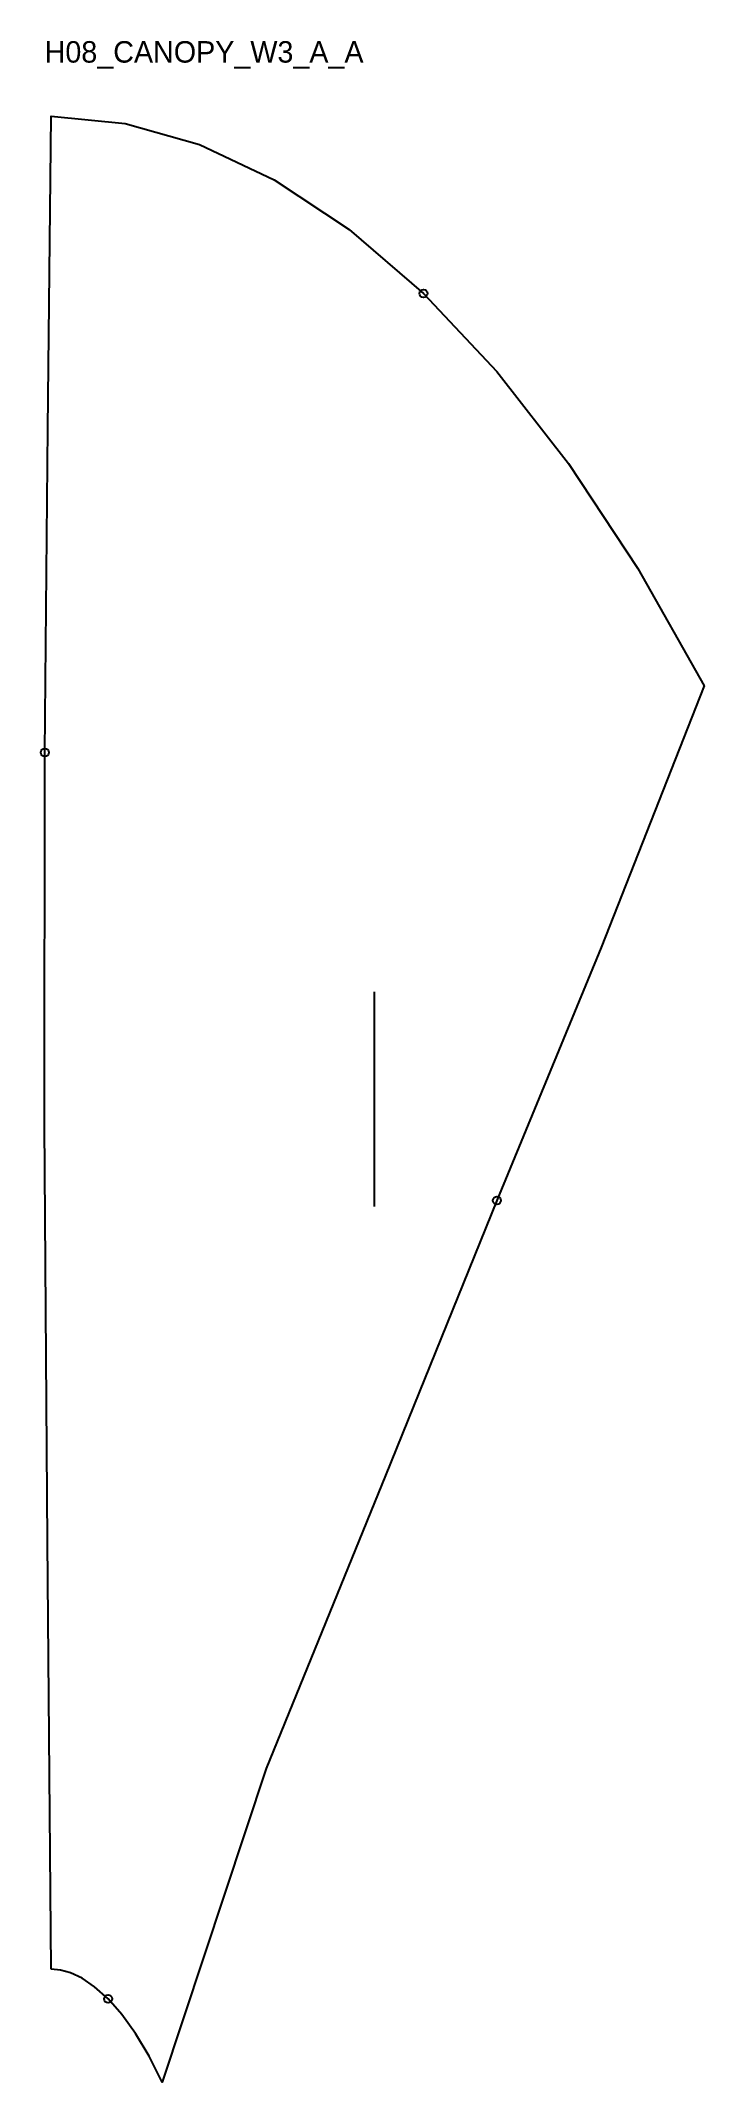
# Model space of a CAD drawing. Header units: millimetres. Extents: x -4 to 243, y -42 to 719.
import ezdxf

# ---------------------------------------------------------------- set-up
doc = ezdxf.new("R2010")
doc.units = ezdxf.units.MM
for name, color, linetype in [('CUT', 1, 'Continuous'), ('GRAIN', 3, 'Continuous'), ('ID', 7, 'Continuous'), ('NOTCH', 2, 'Continuous'), ('SEAM', 5, 'Continuous')]:
    doc.layers.add(name, color=color, linetype=linetype)

msp = doc.modelspace()

# ---------------------------------------------------------------- linework, layer by layer
at = {"layer": 'CUT'}
msp.add_lwpolyline([(0, 0), (-1.37, 159.37), (-2.49, 314.61), (-2.42, 453.46), (-1.29, 574.19), (0, 690.58), (27.58, 687.85), (55.27, 680), (83.12, 666.89), (111.02, 648.42), (138.76, 624.57), (166.12, 595.43), (192.83, 561.17), (218.68, 522.03), (243.45, 478.29), (205, 380.84), (166.15, 286.51), (124.58, 184.01), (80.16, 74.77), (41.35, -42.1), (36.46, -32.42), (31.4, -24), (26.27, -16.88), (21.15, -11.05), (16.16, -6.55), (11.44, -3.34), (7.14, -1.35), (3.37, -0.34), (0, 0)], close=True, dxfattribs=at)
at = {"layer": 'GRAIN'}
msp.add_line((120.48, 284.24), (120.48, 364.24), dxfattribs=at)
at = {"layer": 'NOTCH'}
for centre in [(138.76, 624.57), (-2.42, 453.46), (166.15, 286.51), (21.15, -11.05)]:
    msp.add_circle(centre, 1.5, dxfattribs=at)
at = {"layer": 'SEAM'}
msp.add_lwpolyline([(0, 0), (-1.37, 159.37), (-2.49, 314.61), (-2.42, 453.46), (-1.29, 574.19), (0, 690.58), (27.58, 687.85), (55.27, 680), (83.12, 666.89), (111.02, 648.42), (138.76, 624.57), (166.12, 595.43), (192.83, 561.17), (218.68, 522.03), (243.45, 478.29), (205, 380.84), (166.15, 286.51), (124.58, 184.01), (80.16, 74.77), (41.35, -42.1), (36.46, -32.42), (31.4, -24), (26.27, -16.88), (21.15, -11.05), (16.16, -6.55), (11.44, -3.34), (7.14, -1.35), (3.37, -0.34)], close=True, dxfattribs=at)

# ---------------------------------------------------------------- texts
at = {"layer": 'ID'}
msp.add_text('H08_CANOPY_W3_A_A', height=8, dxfattribs=at).set_placement((-2.49, 710.58))

doc.saveas('drawing.dxf')
